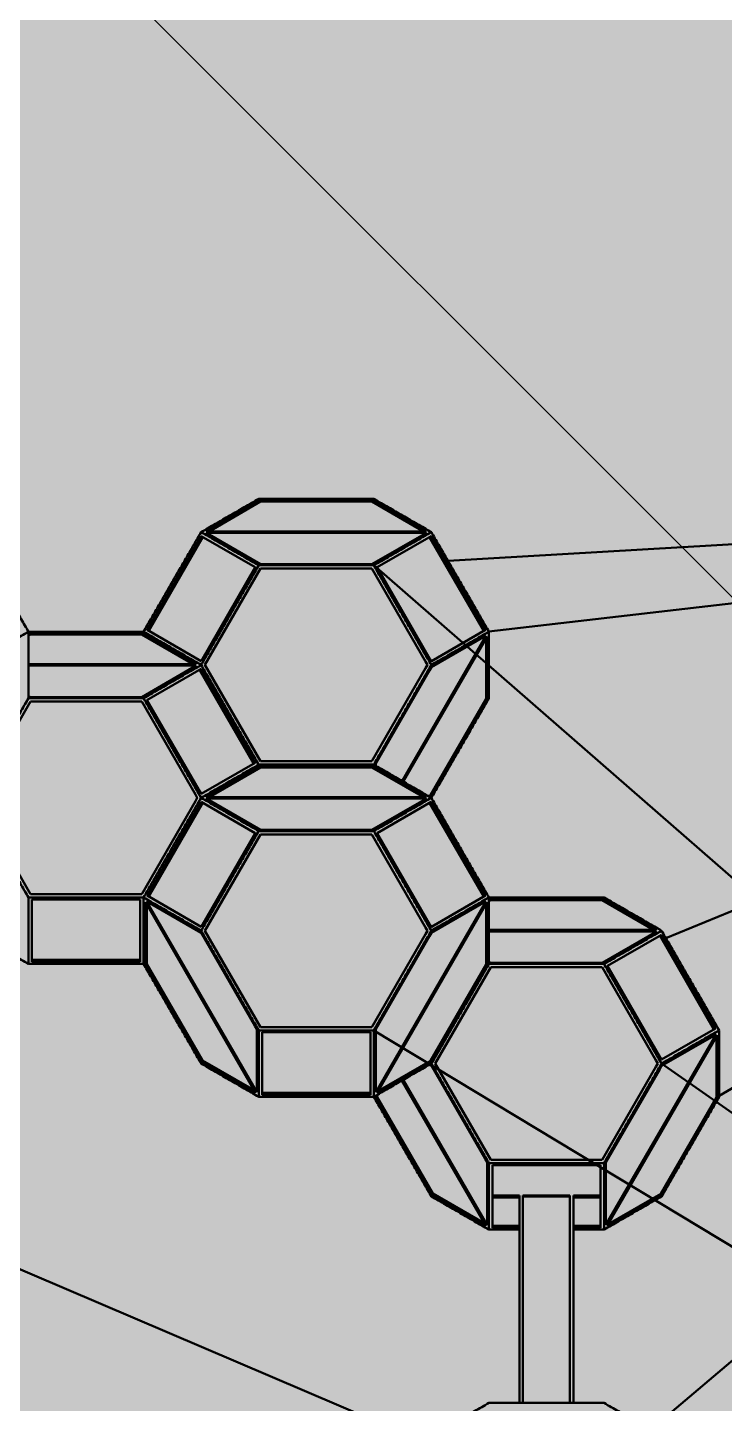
# Model space of a CAD drawing. Header units: millimetres. Extents: x 401 to 30661, y 2016 to 22119.
# Drawn here: x 6691.7 to 6780.7, y 13736.8 to 13912.6 of the extents above; entities that cross this region are included whole.
import ezdxf

# ---------------------------------------------------------------- set-up
doc = ezdxf.new("R2010")
doc.units = ezdxf.units.MM
for name, color, linetype, lineweight, true_color in [('1ST', 51, 'Continuous', 50, 0x7debff), ('3RD', 140, 'Continuous', 25, 0x7debff), ('4TH DETAILS', 125, 'Continuous', 15, 0x39ffb0)]:
    doc.layers.add(name, color=color, linetype=linetype, lineweight=lineweight, true_color=true_color)
doc.layers.add('BACKGROUND', color=7, linetype='Continuous', true_color=0x000000)
for name, color, linetype, lineweight, true_color, transparency in [('GLOW-CYAN', 7, 'Continuous', 100, 0x7debff, 0.8), ('GLOW-CYAN-2', 7, 'Continuous', 50, 0x7debff, 0.8), ('GLOW-EMERALD-2', 7, 'Continuous', 30, 0x39ffb0, 0.8)]:
    doc.layers.add(name, color=color, linetype=linetype, lineweight=lineweight, true_color=true_color, transparency=transparency)

msp = doc.modelspace()

# ---------------------------------------------------------------- hatches: boundary and pattern name
at = {"layer": 'BACKGROUND'}
h = msp.add_hatch(color=256, dxfattribs=at)
h.dxf.hatch_style = 1
h.paths.add_polyline_path([(400.723, 2015.745), (30660.634, 2015.745), (30660.634, 22119.328), (400.723, 22119.328)])

# ---------------------------------------------------------------- linework, layer by layer
at = {"layer": '1ST', "true_color": 0x39ffb0}
msp.add_circle((6531.7, 13769.252), 529.701, dxfattribs=at)
at = {"layer": '3RD'}
for p, q in [((6745.354, 13844.452), (6913.669, 13854.407)), ((6750.56, 13835.435), (6913.669, 13854.407)), ((6771.223, 13733.471), (6913.669, 13854.407)), ((6773.182, 13796.253), (6913.669, 13854.407)), ((6779.97, 13776.129), (6913.669, 13854.407)), ((6714.486, 13848.228), (6721.427, 13852.236)), ((6721.427, 13852.024), (6714.853, 13848.228)), ((6721.427, 13852.024), (6721.427, 13852.236)), ((6721.427, 13852.236), (6721.916, 13852.236)), ((6735.635, 13852.024), (6721.427, 13852.024)), ((6721.916, 13852.236), (6735.635, 13852.236)), ((6735.635, 13852.024), (6735.635, 13852.236)), ((6735.635, 13852.236), (6742.495, 13848.275)), ((6742.209, 13848.228), (6735.635, 13852.024)), ((6706.922, 13835.659), (6713.834, 13847.63)), ((6714.049, 13847.506), (6707.138, 13835.534)), ((6713.834, 13847.63), (6720.746, 13843.64)), ((6714.567, 13847.993), (6714.475, 13848.047)), ((6742.587, 13848.047), (6714.475, 13848.047)), ((6714.486, 13848.228), (6742.577, 13848.228)), ((6721.427, 13844.033), (6714.567, 13847.993)), ((6742.587, 13848.047), (6735.635, 13844.033)), ((6736.31, 13843.636), (6743.221, 13847.626)), ((6742.495, 13848.275), (6742.577, 13848.228)), ((6749.918, 13835.53), (6743.006, 13847.502)), ((6743.221, 13847.626), (6743.228, 13847.615)), ((6743.228, 13847.615), (6750.133, 13835.655)), ((6735.147, 13844.033), (6721.427, 13844.033)), ((6735.635, 13844.033), (6735.147, 13844.033)), ((6957.181, 13650.894), (6735.88, 13843.892)), ((6720.746, 13843.64), (6713.834, 13831.668)), ((6714.323, 13831.164), (6721.427, 13843.468)), ((6721.427, 13843.468), (6721.916, 13843.468)), ((6721.916, 13843.468), (6735.635, 13843.468)), ((6735.635, 13843.468), (6742.495, 13831.587)), ((6743.221, 13831.664), (6736.31, 13843.636)), ((6691.789, 13835.124), (6692.033, 13835.265)), ((6692.033, 13835.053), (6692.033, 13835.265)), ((6692.033, 13835.265), (6692.522, 13835.265)), ((6692.522, 13835.265), (6706.241, 13835.265)), ((6706.241, 13835.053), (6706.241, 13835.265)), ((6706.241, 13835.265), (6713.101, 13831.305)), ((6713.834, 13831.668), (6706.922, 13835.659)), ((6750.133, 13835.655), (6743.228, 13831.668)), ((6692.033, 13835.053), (6691.789, 13834.912)), ((6706.241, 13835.053), (6692.033, 13835.053)), ((6712.815, 13831.258), (6706.241, 13835.053)), ((6739.479, 13816.358), (6750.181, 13834.896)), ((6750.332, 13834.795), (6739.635, 13816.268)), ((6743.228, 13830.882), (6750.181, 13834.896)), ((6750.222, 13826.844), (6750.222, 13834.604)), ((6750.332, 13834.795), (6750.332, 13834.701)), ((6750.332, 13834.701), (6750.332, 13826.78)), ((6742.495, 13831.587), (6742.739, 13831.164)), ((6743.228, 13831.668), (6743.221, 13831.664)), ((6691.789, 13831.258), (6713.183, 13831.258)), ((6713.194, 13831.076), (6691.789, 13831.076)), ((6713.194, 13831.076), (6706.241, 13827.062)), ((6706.916, 13826.665), (6713.828, 13830.656)), ((6713.101, 13831.305), (6713.183, 13831.258)), ((6720.524, 13818.56), (6713.612, 13830.532)), ((6713.828, 13830.656), (6713.834, 13830.644)), ((6713.834, 13830.644), (6720.739, 13818.684)), ((6721.427, 13818.859), (6714.323, 13831.164)), ((6742.495, 13830.74), (6735.635, 13818.859)), ((6736.124, 13818.577), (6742.984, 13830.458)), ((6742.739, 13831.164), (6742.495, 13830.74)), ((6742.984, 13830.458), (6743.228, 13830.882)), ((6684.929, 13814.193), (6692.033, 13826.498)), ((6692.033, 13827.062), (6691.789, 13827.203)), ((6705.753, 13827.062), (6692.033, 13827.062)), ((6692.033, 13826.498), (6692.522, 13826.498)), ((6692.522, 13826.498), (6706.241, 13826.498)), ((6706.241, 13827.062), (6705.753, 13827.062)), ((6706.241, 13826.498), (6713.101, 13814.617)), ((6713.828, 13814.694), (6706.916, 13826.665)), ((6743.118, 13814.539), (6750.222, 13826.844)), ((6750.332, 13826.78), (6743.473, 13814.899)), ((6750.222, 13826.844), (6750.332, 13826.78)), ((6720.739, 13818.684), (6713.834, 13814.697)), ((6714.486, 13814.287), (6721.427, 13818.295)), ((6721.427, 13818.083), (6714.853, 13814.287)), ((6721.916, 13818.859), (6721.427, 13818.859)), ((6721.427, 13818.083), (6721.427, 13818.295)), ((6721.427, 13818.295), (6721.916, 13818.295)), ((6735.635, 13818.083), (6721.427, 13818.083)), ((6735.635, 13818.859), (6721.916, 13818.859)), ((6721.916, 13818.295), (6735.635, 13818.295)), ((6735.635, 13818.083), (6735.635, 13818.295)), ((6735.635, 13818.295), (6742.495, 13814.334)), ((6742.209, 13814.287), (6735.635, 13818.083)), ((6736.124, 13818.295), (6736.124, 13818.577)), ((6692.033, 13801.889), (6684.929, 13814.193)), ((6713.101, 13814.617), (6713.345, 13814.193)), ((6713.345, 13814.193), (6713.101, 13813.77)), ((6713.834, 13814.697), (6713.828, 13814.694)), ((6714.567, 13814.052), (6714.475, 13814.106)), ((6742.587, 13814.106), (6714.475, 13814.106)), ((6714.486, 13814.287), (6742.577, 13814.287)), ((6721.427, 13810.092), (6714.567, 13814.052)), ((6742.587, 13814.106), (6735.635, 13810.092)), ((6742.495, 13814.334), (6742.577, 13814.287)), ((6742.874, 13814.398), (6743.118, 13814.539)), ((6743.228, 13814.475), (6742.984, 13814.334)), ((6743.118, 13814.539), (6743.228, 13814.475)), ((6743.473, 13814.899), (6743.228, 13814.475)), ((6713.101, 13813.77), (6706.241, 13801.889)), ((6706.922, 13801.717), (6713.834, 13813.689)), ((6714.049, 13813.565), (6707.138, 13801.593)), ((6713.834, 13813.689), (6720.746, 13809.698)), ((6736.31, 13809.695), (6743.221, 13813.685)), ((6749.918, 13801.589), (6743.006, 13813.561)), ((6743.221, 13813.685), (6743.228, 13813.674)), ((6743.228, 13813.674), (6750.133, 13801.714)), ((6720.746, 13809.698), (6713.834, 13797.727)), ((6714.323, 13797.223), (6721.427, 13809.527)), ((6735.147, 13810.092), (6721.427, 13810.092)), ((6721.427, 13809.527), (6721.916, 13809.527)), ((6721.916, 13809.527), (6735.635, 13809.527)), ((6735.635, 13810.092), (6735.147, 13810.092)), ((6735.635, 13809.527), (6742.495, 13797.646)), ((6743.221, 13797.723), (6736.31, 13809.695)), ((6692.522, 13801.889), (6692.033, 13801.889)), ((6706.241, 13801.889), (6692.522, 13801.889)), ((6713.834, 13797.727), (6706.922, 13801.717)), ((6750.133, 13801.714), (6743.228, 13797.727)), ((6692.225, 13801.213), (6706.049, 13801.213)), ((6692.225, 13793.232), (6692.225, 13801.213)), ((6706.049, 13801.213), (6706.049, 13793.232)), ((6706.73, 13792.839), (6706.73, 13800.854)), ((6720.775, 13776.527), (6706.73, 13800.854)), ((6706.874, 13800.959), (6706.975, 13800.901)), ((6706.874, 13800.959), (6720.938, 13776.599)), ((6706.914, 13792.945), (6706.914, 13800.536)), ((6706.975, 13800.901), (6713.834, 13796.94)), ((6736.124, 13776.607), (6750.181, 13800.955)), ((6750.332, 13800.854), (6736.287, 13776.527)), ((6743.228, 13796.94), (6750.181, 13800.955)), ((6750.222, 13792.903), (6750.222, 13800.663)), ((6750.332, 13800.854), (6750.332, 13800.76)), ((6750.332, 13800.76), (6750.332, 13792.839)), ((6750.577, 13801.183), (6750.821, 13801.324)), ((6750.821, 13801.112), (6750.577, 13800.971)), ((6750.821, 13801.112), (6750.821, 13801.324)), ((6750.821, 13801.324), (6751.31, 13801.324)), ((6765.029, 13801.112), (6750.821, 13801.112)), ((6751.31, 13801.324), (6765.029, 13801.324)), ((6765.029, 13801.112), (6765.029, 13801.324)), ((6765.029, 13801.324), (6771.889, 13797.364)), ((6771.603, 13797.317), (6765.029, 13801.112)), ((6713.834, 13796.94), (6720.694, 13785.059)), ((6721.427, 13784.918), (6714.323, 13797.223)), ((6742.495, 13796.799), (6735.635, 13784.918)), ((6736.124, 13784.636), (6742.984, 13796.517)), ((6742.495, 13797.646), (6742.739, 13797.223)), ((6742.739, 13797.223), (6742.495, 13796.799)), ((6742.984, 13796.517), (6743.228, 13796.94)), ((6743.228, 13797.727), (6743.221, 13797.723)), ((6750.577, 13797.317), (6771.97, 13797.317)), ((6771.981, 13797.135), (6750.577, 13797.135)), ((6771.981, 13797.135), (6765.029, 13793.121)), ((6765.704, 13792.724), (6772.615, 13796.715)), ((6771.889, 13797.364), (6771.97, 13797.317)), ((6779.312, 13784.619), (6772.4, 13796.59)), ((6772.615, 13796.715), (6772.622, 13796.703)), ((6772.622, 13796.703), (6779.527, 13784.743)), ((6692.225, 13793.481), (6706.049, 13793.481)), ((6706.049, 13793.232), (6692.225, 13793.232)), ((6706.914, 13792.945), (6706.73, 13792.839)), ((6714.018, 13780.64), (6706.914, 13792.945)), ((6743.118, 13780.598), (6750.222, 13792.903)), ((6750.222, 13792.903), (6750.332, 13792.839)), ((6750.821, 13793.121), (6750.577, 13793.262)), ((6764.54, 13793.121), (6750.821, 13793.121)), ((6765.029, 13793.121), (6764.54, 13793.121)), ((6713.834, 13780.534), (6706.73, 13792.839)), ((6750.332, 13792.839), (6743.473, 13780.958)), ((6743.717, 13780.252), (6750.821, 13792.557)), ((6750.821, 13792.557), (6751.31, 13792.557)), ((6751.31, 13792.557), (6765.029, 13792.557)), ((6765.029, 13792.557), (6771.889, 13780.675)), ((6772.615, 13780.752), (6765.704, 13792.724)), ((6720.694, 13785.059), (6720.938, 13784.636)), ((6720.938, 13784.636), (6720.938, 13784.354)), ((6720.938, 13784.354), (6720.938, 13776.599)), ((6721.916, 13784.918), (6721.427, 13784.918)), ((6721.619, 13784.243), (6735.443, 13784.243)), ((6721.619, 13776.262), (6721.619, 13784.243)), ((6735.635, 13784.918), (6721.916, 13784.918)), ((6735.443, 13784.243), (6735.443, 13776.262)), ((6736.124, 13776.715), (6736.124, 13784.636)), ((6779.527, 13784.743), (6772.622, 13780.756)), ((6765.518, 13759.636), (6779.575, 13783.984)), ((6779.726, 13783.883), (6765.681, 13759.556)), ((6772.622, 13779.97), (6779.575, 13783.984)), ((6779.616, 13775.932), (6779.616, 13783.692)), ((6779.726, 13783.883), (6779.726, 13783.789)), ((6779.726, 13783.789), (6779.726, 13775.868)), ((6714.018, 13780.64), (6713.834, 13780.534)), ((6720.592, 13776.845), (6714.018, 13780.64)), ((6736.397, 13776.718), (6743.118, 13780.598)), ((6743.118, 13780.598), (6743.228, 13780.534)), ((6743.473, 13780.958), (6743.228, 13780.534)), ((6771.889, 13780.675), (6772.133, 13780.252)), ((6772.622, 13780.756), (6772.615, 13780.752)), ((6714.079, 13780.393), (6713.834, 13780.534)), ((6720.775, 13776.527), (6714.079, 13780.393)), ((6743.228, 13780.534), (6736.287, 13776.527)), ((6742.984, 13780.111), (6743.228, 13779.97)), ((6743.228, 13779.97), (6750.088, 13768.089)), ((6750.821, 13767.947), (6743.717, 13780.252)), ((6771.889, 13779.829), (6765.029, 13767.947)), ((6765.518, 13767.665), (6772.378, 13779.547)), ((6772.133, 13780.252), (6771.889, 13779.829)), ((6772.378, 13779.547), (6772.622, 13779.97)), ((6772.622, 13780.252), (6957.181, 13650.894)), ((6750.169, 13759.556), (6739.472, 13778.084)), ((6739.626, 13778.172), (6750.332, 13759.629)), ((6721.619, 13776.51), (6735.443, 13776.51)), ((6735.443, 13776.262), (6721.619, 13776.262)), ((6736.124, 13776.607), (6736.124, 13776.715)), ((6736.124, 13775.868), (6736.124, 13776.151)), ((6736.308, 13775.974), (6736.124, 13775.868)), ((6743.228, 13763.564), (6736.124, 13775.868)), ((6736.308, 13775.974), (6736.308, 13776.257)), ((6743.412, 13763.67), (6736.308, 13775.974)), ((6772.512, 13763.627), (6779.616, 13775.932)), ((6779.726, 13775.868), (6772.866, 13763.987)), ((6779.616, 13775.932), (6779.726, 13775.868)), ((6657.781, 13768.018), (6742.715, 13731.775)), ((6750.088, 13768.089), (6750.332, 13767.665)), ((6750.332, 13767.665), (6750.332, 13767.383)), ((6750.332, 13767.383), (6750.332, 13759.629)), ((6751.31, 13767.947), (6750.821, 13767.947)), ((6751.013, 13767.272), (6764.837, 13767.272)), ((6751.013, 13759.291), (6751.013, 13767.272)), ((6765.029, 13767.947), (6751.31, 13767.947)), ((6764.837, 13767.272), (6764.837, 13759.291)), ((6765.518, 13759.744), (6765.518, 13767.665)), ((6743.412, 13763.67), (6743.228, 13763.564)), ((6743.473, 13763.423), (6743.228, 13763.564)), ((6749.986, 13759.874), (6743.412, 13763.67)), ((6750.169, 13759.556), (6743.473, 13763.423)), ((6754.488, 13763.408), (6751.013, 13763.408)), ((6751.013, 13763.155), (6751.013, 13763.408)), ((6754.488, 13763.155), (6751.013, 13763.155)), ((6754.488, 13763.408), (6754.488, 13736.906)), ((6760.925, 13763.408), (6754.925, 13763.408)), ((6754.925, 13763.408), (6754.925, 13736.906)), ((6760.925, 13763.286), (6754.925, 13763.286)), ((6760.925, 13763.408), (6760.925, 13736.906)), ((6764.837, 13763.408), (6761.362, 13763.408)), ((6761.362, 13763.408), (6761.362, 13736.906)), ((6764.837, 13763.155), (6761.362, 13763.155)), ((6764.837, 13763.155), (6764.837, 13763.408)), ((6772.622, 13763.564), (6765.681, 13759.556)), ((6765.791, 13759.747), (6772.512, 13763.627)), ((6772.512, 13763.627), (6772.622, 13763.564)), ((6772.866, 13763.987), (6772.622, 13763.564)), ((6751.013, 13759.539), (6754.488, 13759.539)), ((6761.362, 13759.539), (6764.837, 13759.539)), ((6765.518, 13759.636), (6765.518, 13759.744)), ((6754.488, 13759.291), (6751.013, 13759.291)), ((6764.837, 13759.291), (6761.362, 13759.291))]:
    msp.add_line(p, q, dxfattribs=at)
msp.add_lwpolyline([(6735.88, 13784.495), (6957.181, 13650.894)], dxfattribs=at)
for points in [[(6713.834, 13848.134), (6721.183, 13852.377)], [(6735.88, 13852.377), (6721.183, 13852.377)], [(6735.88, 13852.377), (6743.228, 13848.134)], [(6691.789, 13835.406), (6684.44, 13848.134)], [(6706.486, 13835.406), (6713.834, 13848.134)], [(6721.183, 13843.892), (6713.834, 13848.134)], [(6735.88, 13843.892), (6743.228, 13848.134)], [(6750.577, 13835.406), (6743.228, 13848.134)], [(6713.834, 13831.164), (6721.183, 13843.892)], [(6721.183, 13843.892), (6735.88, 13843.892)], [(6743.228, 13831.164), (6735.88, 13843.892)], [(6684.44, 13831.164), (6691.789, 13835.406)], [(6691.789, 13826.921), (6691.789, 13835.406)], [(6706.486, 13835.406), (6691.789, 13835.406)], [(6706.486, 13835.406), (6713.834, 13831.164)], [(6713.834, 13831.164), (6706.486, 13835.406)], [(6743.228, 13831.164), (6750.577, 13835.406)], [(6750.577, 13826.921), (6750.577, 13835.406)], [(6706.486, 13826.921), (6713.834, 13831.164)], [(6721.183, 13818.436), (6713.834, 13831.164)], [(6721.183, 13818.436), (6713.834, 13831.164)], [(6735.88, 13818.436), (6743.228, 13831.164)], [(6691.789, 13826.921), (6684.44, 13814.193)], [(6684.44, 13814.193), (6691.789, 13826.921)], [(6691.789, 13826.921), (6706.486, 13826.921)], [(6713.834, 13814.193), (6706.486, 13826.921)], [(6750.577, 13826.921), (6743.228, 13814.193)], [(6713.834, 13814.193), (6721.183, 13818.436)], [(6713.834, 13814.193), (6721.183, 13818.436)], [(6735.88, 13818.436), (6721.183, 13818.436)], [(6721.183, 13818.436), (6735.88, 13818.436)], [(6735.88, 13818.436), (6743.228, 13814.193)], [(6691.789, 13801.465), (6684.44, 13814.193)], [(6706.486, 13801.465), (6713.834, 13814.193)], [(6706.486, 13801.465), (6713.834, 13814.193)], [(6721.183, 13809.951), (6713.834, 13814.193)], [(6735.88, 13809.951), (6743.228, 13814.193)], [(6750.577, 13801.465), (6743.228, 13814.193)], [(6713.834, 13797.223), (6721.183, 13809.951)], [(6721.183, 13809.951), (6735.88, 13809.951)], [(6743.228, 13797.223), (6735.88, 13809.951)], [(6691.789, 13801.465), (6706.486, 13801.465)], [(6691.789, 13801.465), (6691.789, 13792.98)], [(6706.486, 13801.465), (6706.486, 13792.98)], [(6706.486, 13792.98), (6706.486, 13801.465)], [(6713.834, 13797.223), (6706.486, 13801.465)], [(6743.228, 13797.223), (6750.577, 13801.465)], [(6750.577, 13792.98), (6750.577, 13801.465)], [(6765.274, 13801.465), (6750.577, 13801.465)], [(6765.274, 13801.465), (6772.622, 13797.223)], [(6684.44, 13797.223), (6691.789, 13792.98)], [(6721.183, 13784.495), (6713.834, 13797.223)], [(6735.88, 13784.495), (6743.228, 13797.223)], [(6765.274, 13792.98), (6772.622, 13797.223)], [(6779.97, 13784.495), (6772.622, 13797.223)], [(6691.789, 13792.98), (6706.486, 13792.98)], [(6706.486, 13792.98), (6713.834, 13780.252)], [(6750.577, 13792.98), (6743.228, 13780.252)], [(6743.228, 13780.252), (6750.577, 13792.98)], [(6750.577, 13792.98), (6765.274, 13792.98)], [(6772.622, 13780.252), (6765.274, 13792.98)], [(6721.183, 13784.495), (6735.88, 13784.495)], [(6721.183, 13784.495), (6721.183, 13776.009)], [(6735.88, 13784.495), (6735.88, 13776.009)], [(6772.622, 13780.252), (6779.97, 13784.495)], [(6779.97, 13776.009), (6779.97, 13784.495)], [(6713.834, 13780.252), (6721.183, 13776.009)], [(6735.88, 13776.009), (6743.228, 13780.252)], [(6750.577, 13767.524), (6743.228, 13780.252)], [(6765.274, 13767.524), (6772.622, 13780.252)], [(6721.183, 13776.009), (6735.88, 13776.009)], [(6735.88, 13776.009), (6743.228, 13763.282)], [(6779.97, 13776.009), (6772.622, 13763.282)], [(6750.577, 13767.524), (6765.274, 13767.524)], [(6750.577, 13767.524), (6750.577, 13759.039)], [(6765.274, 13767.524), (6765.274, 13759.039)], [(6743.228, 13763.282), (6750.577, 13759.039)], [(6765.274, 13759.039), (6772.622, 13763.282)], [(6750.577, 13759.039), (6754.488, 13759.039)], [(6761.362, 13759.039), (6765.274, 13759.039)], [(6743.228, 13732.663), (6750.577, 13736.906)], [(6765.274, 13736.906), (6750.577, 13736.906)], [(6765.274, 13736.906), (6772.622, 13732.663)]]:
    msp.add_open_spline(points, degree=1, dxfattribs=at)
at = {"layer": '4TH DETAILS'}
msp.add_lwpolyline([(6789.358, 13720.696), (6789.358, 13832.136), (6693.977, 13927.518), (6550.904, 14022.899), (6407.832, 13975.209), (6377.648, 13884.657)], dxfattribs=at)
at = {"layer": 'GLOW-CYAN'}
msp.add_circle((6531.7, 13769.252), 529.701, dxfattribs=at)
at = {"layer": 'GLOW-CYAN-2'}
for p, q in [((6745.354, 13844.452), (6913.669, 13854.407)), ((6750.56, 13835.435), (6913.669, 13854.407)), ((6771.223, 13733.471), (6913.669, 13854.407)), ((6773.182, 13796.253), (6913.669, 13854.407)), ((6779.97, 13776.129), (6913.669, 13854.407)), ((6714.486, 13848.228), (6721.427, 13852.236)), ((6721.427, 13852.024), (6714.853, 13848.228)), ((6721.427, 13852.024), (6721.427, 13852.236)), ((6721.427, 13852.236), (6721.916, 13852.236)), ((6735.635, 13852.024), (6721.427, 13852.024)), ((6721.916, 13852.236), (6735.635, 13852.236)), ((6735.635, 13852.024), (6735.635, 13852.236)), ((6735.635, 13852.236), (6742.495, 13848.275)), ((6742.209, 13848.228), (6735.635, 13852.024)), ((6706.922, 13835.659), (6713.834, 13847.63)), ((6714.049, 13847.506), (6707.138, 13835.534)), ((6713.834, 13847.63), (6720.746, 13843.64)), ((6714.567, 13847.993), (6714.475, 13848.047)), ((6742.587, 13848.047), (6714.475, 13848.047)), ((6714.486, 13848.228), (6742.577, 13848.228)), ((6721.427, 13844.033), (6714.567, 13847.993)), ((6742.587, 13848.047), (6735.635, 13844.033)), ((6736.31, 13843.636), (6743.221, 13847.626)), ((6742.495, 13848.275), (6742.577, 13848.228)), ((6749.918, 13835.53), (6743.006, 13847.502)), ((6743.221, 13847.626), (6743.228, 13847.615)), ((6743.228, 13847.615), (6750.133, 13835.655)), ((6735.147, 13844.033), (6721.427, 13844.033)), ((6735.635, 13844.033), (6735.147, 13844.033)), ((6957.181, 13650.894), (6735.88, 13843.892)), ((6720.746, 13843.64), (6713.834, 13831.668)), ((6714.323, 13831.164), (6721.427, 13843.468)), ((6721.427, 13843.468), (6721.916, 13843.468)), ((6721.916, 13843.468), (6735.635, 13843.468)), ((6735.635, 13843.468), (6742.495, 13831.587)), ((6743.221, 13831.664), (6736.31, 13843.636)), ((6691.789, 13835.124), (6692.033, 13835.265)), ((6692.033, 13835.053), (6692.033, 13835.265)), ((6692.033, 13835.265), (6692.522, 13835.265)), ((6692.522, 13835.265), (6706.241, 13835.265)), ((6706.241, 13835.053), (6706.241, 13835.265)), ((6706.241, 13835.265), (6713.101, 13831.305)), ((6713.834, 13831.668), (6706.922, 13835.659)), ((6750.133, 13835.655), (6743.228, 13831.668)), ((6692.033, 13835.053), (6691.789, 13834.912)), ((6706.241, 13835.053), (6692.033, 13835.053)), ((6712.815, 13831.258), (6706.241, 13835.053)), ((6739.479, 13816.358), (6750.181, 13834.896)), ((6750.332, 13834.795), (6739.635, 13816.268)), ((6743.228, 13830.882), (6750.181, 13834.896)), ((6750.222, 13826.844), (6750.222, 13834.604)), ((6750.332, 13834.795), (6750.332, 13834.701)), ((6750.332, 13834.701), (6750.332, 13826.78)), ((6742.495, 13831.587), (6742.739, 13831.164)), ((6743.228, 13831.668), (6743.221, 13831.664)), ((6691.789, 13831.258), (6713.183, 13831.258)), ((6713.194, 13831.076), (6691.789, 13831.076)), ((6713.194, 13831.076), (6706.241, 13827.062)), ((6706.916, 13826.665), (6713.828, 13830.656)), ((6713.101, 13831.305), (6713.183, 13831.258)), ((6720.524, 13818.56), (6713.612, 13830.532)), ((6713.828, 13830.656), (6713.834, 13830.644)), ((6713.834, 13830.644), (6720.739, 13818.684)), ((6721.427, 13818.859), (6714.323, 13831.164)), ((6742.495, 13830.74), (6735.635, 13818.859)), ((6736.124, 13818.577), (6742.984, 13830.458)), ((6742.739, 13831.164), (6742.495, 13830.74)), ((6742.984, 13830.458), (6743.228, 13830.882)), ((6684.929, 13814.193), (6692.033, 13826.498)), ((6692.033, 13827.062), (6691.789, 13827.203)), ((6705.753, 13827.062), (6692.033, 13827.062)), ((6692.033, 13826.498), (6692.522, 13826.498)), ((6692.522, 13826.498), (6706.241, 13826.498)), ((6706.241, 13827.062), (6705.753, 13827.062)), ((6706.241, 13826.498), (6713.101, 13814.617)), ((6713.828, 13814.694), (6706.916, 13826.665)), ((6743.118, 13814.539), (6750.222, 13826.844)), ((6750.332, 13826.78), (6743.473, 13814.899)), ((6750.222, 13826.844), (6750.332, 13826.78)), ((6720.739, 13818.684), (6713.834, 13814.697)), ((6714.486, 13814.287), (6721.427, 13818.295)), ((6721.427, 13818.083), (6714.853, 13814.287)), ((6721.916, 13818.859), (6721.427, 13818.859)), ((6721.427, 13818.083), (6721.427, 13818.295)), ((6721.427, 13818.295), (6721.916, 13818.295)), ((6735.635, 13818.083), (6721.427, 13818.083)), ((6735.635, 13818.859), (6721.916, 13818.859)), ((6721.916, 13818.295), (6735.635, 13818.295)), ((6735.635, 13818.083), (6735.635, 13818.295)), ((6735.635, 13818.295), (6742.495, 13814.334)), ((6742.209, 13814.287), (6735.635, 13818.083)), ((6736.124, 13818.295), (6736.124, 13818.577)), ((6692.033, 13801.889), (6684.929, 13814.193)), ((6713.101, 13814.617), (6713.345, 13814.193)), ((6713.345, 13814.193), (6713.101, 13813.77)), ((6713.834, 13814.697), (6713.828, 13814.694)), ((6714.567, 13814.052), (6714.475, 13814.106)), ((6742.587, 13814.106), (6714.475, 13814.106)), ((6714.486, 13814.287), (6742.577, 13814.287)), ((6721.427, 13810.092), (6714.567, 13814.052)), ((6742.587, 13814.106), (6735.635, 13810.092)), ((6742.495, 13814.334), (6742.577, 13814.287)), ((6742.874, 13814.398), (6743.118, 13814.539)), ((6743.228, 13814.475), (6742.984, 13814.334)), ((6743.118, 13814.539), (6743.228, 13814.475)), ((6743.473, 13814.899), (6743.228, 13814.475)), ((6713.101, 13813.77), (6706.241, 13801.889)), ((6706.922, 13801.717), (6713.834, 13813.689)), ((6714.049, 13813.565), (6707.138, 13801.593)), ((6713.834, 13813.689), (6720.746, 13809.698)), ((6736.31, 13809.695), (6743.221, 13813.685)), ((6749.918, 13801.589), (6743.006, 13813.561)), ((6743.221, 13813.685), (6743.228, 13813.674)), ((6743.228, 13813.674), (6750.133, 13801.714)), ((6720.746, 13809.698), (6713.834, 13797.727)), ((6714.323, 13797.223), (6721.427, 13809.527)), ((6735.147, 13810.092), (6721.427, 13810.092)), ((6721.427, 13809.527), (6721.916, 13809.527)), ((6721.916, 13809.527), (6735.635, 13809.527)), ((6735.635, 13810.092), (6735.147, 13810.092)), ((6735.635, 13809.527), (6742.495, 13797.646)), ((6743.221, 13797.723), (6736.31, 13809.695)), ((6692.522, 13801.889), (6692.033, 13801.889)), ((6706.241, 13801.889), (6692.522, 13801.889)), ((6713.834, 13797.727), (6706.922, 13801.717)), ((6750.133, 13801.714), (6743.228, 13797.727)), ((6692.225, 13801.213), (6706.049, 13801.213)), ((6692.225, 13793.232), (6692.225, 13801.213)), ((6706.049, 13801.213), (6706.049, 13793.232)), ((6706.73, 13792.839), (6706.73, 13800.854)), ((6720.775, 13776.527), (6706.73, 13800.854)), ((6706.874, 13800.959), (6706.975, 13800.901)), ((6706.874, 13800.959), (6720.938, 13776.599)), ((6706.914, 13792.945), (6706.914, 13800.536)), ((6706.975, 13800.901), (6713.834, 13796.94)), ((6736.124, 13776.607), (6750.181, 13800.955)), ((6750.332, 13800.854), (6736.287, 13776.527)), ((6743.228, 13796.94), (6750.181, 13800.955)), ((6750.222, 13792.903), (6750.222, 13800.663)), ((6750.332, 13800.854), (6750.332, 13800.76)), ((6750.332, 13800.76), (6750.332, 13792.839)), ((6750.577, 13801.183), (6750.821, 13801.324)), ((6750.821, 13801.112), (6750.577, 13800.971)), ((6750.821, 13801.112), (6750.821, 13801.324)), ((6750.821, 13801.324), (6751.31, 13801.324)), ((6765.029, 13801.112), (6750.821, 13801.112)), ((6751.31, 13801.324), (6765.029, 13801.324)), ((6765.029, 13801.112), (6765.029, 13801.324)), ((6765.029, 13801.324), (6771.889, 13797.364)), ((6771.603, 13797.317), (6765.029, 13801.112)), ((6713.834, 13796.94), (6720.694, 13785.059)), ((6721.427, 13784.918), (6714.323, 13797.223)), ((6742.495, 13796.799), (6735.635, 13784.918)), ((6736.124, 13784.636), (6742.984, 13796.517)), ((6742.495, 13797.646), (6742.739, 13797.223)), ((6742.739, 13797.223), (6742.495, 13796.799)), ((6742.984, 13796.517), (6743.228, 13796.94)), ((6743.228, 13797.727), (6743.221, 13797.723)), ((6750.577, 13797.317), (6771.97, 13797.317)), ((6771.981, 13797.135), (6750.577, 13797.135)), ((6771.981, 13797.135), (6765.029, 13793.121)), ((6765.704, 13792.724), (6772.615, 13796.715)), ((6771.889, 13797.364), (6771.97, 13797.317)), ((6779.312, 13784.619), (6772.4, 13796.59)), ((6772.615, 13796.715), (6772.622, 13796.703)), ((6772.622, 13796.703), (6779.527, 13784.743)), ((6692.225, 13793.481), (6706.049, 13793.481)), ((6706.049, 13793.232), (6692.225, 13793.232)), ((6706.914, 13792.945), (6706.73, 13792.839)), ((6714.018, 13780.64), (6706.914, 13792.945)), ((6743.118, 13780.598), (6750.222, 13792.903)), ((6750.222, 13792.903), (6750.332, 13792.839)), ((6750.821, 13793.121), (6750.577, 13793.262)), ((6764.54, 13793.121), (6750.821, 13793.121)), ((6765.029, 13793.121), (6764.54, 13793.121)), ((6713.834, 13780.534), (6706.73, 13792.839)), ((6750.332, 13792.839), (6743.473, 13780.958)), ((6743.717, 13780.252), (6750.821, 13792.557)), ((6750.821, 13792.557), (6751.31, 13792.557)), ((6751.31, 13792.557), (6765.029, 13792.557)), ((6765.029, 13792.557), (6771.889, 13780.675)), ((6772.615, 13780.752), (6765.704, 13792.724)), ((6720.694, 13785.059), (6720.938, 13784.636)), ((6720.938, 13784.636), (6720.938, 13784.354)), ((6720.938, 13784.354), (6720.938, 13776.599)), ((6721.916, 13784.918), (6721.427, 13784.918)), ((6721.619, 13784.243), (6735.443, 13784.243)), ((6721.619, 13776.262), (6721.619, 13784.243)), ((6735.635, 13784.918), (6721.916, 13784.918)), ((6735.443, 13784.243), (6735.443, 13776.262)), ((6736.124, 13776.715), (6736.124, 13784.636)), ((6779.527, 13784.743), (6772.622, 13780.756)), ((6765.518, 13759.636), (6779.575, 13783.984)), ((6779.726, 13783.883), (6765.681, 13759.556)), ((6772.622, 13779.97), (6779.575, 13783.984)), ((6779.616, 13775.932), (6779.616, 13783.692)), ((6779.726, 13783.883), (6779.726, 13783.789)), ((6779.726, 13783.789), (6779.726, 13775.868)), ((6714.018, 13780.64), (6713.834, 13780.534)), ((6720.592, 13776.845), (6714.018, 13780.64)), ((6736.397, 13776.718), (6743.118, 13780.598)), ((6743.118, 13780.598), (6743.228, 13780.534)), ((6743.473, 13780.958), (6743.228, 13780.534)), ((6771.889, 13780.675), (6772.133, 13780.252)), ((6772.622, 13780.756), (6772.615, 13780.752)), ((6714.079, 13780.393), (6713.834, 13780.534)), ((6720.775, 13776.527), (6714.079, 13780.393)), ((6743.228, 13780.534), (6736.287, 13776.527)), ((6742.984, 13780.111), (6743.228, 13779.97)), ((6743.228, 13779.97), (6750.088, 13768.089)), ((6750.821, 13767.947), (6743.717, 13780.252)), ((6771.889, 13779.829), (6765.029, 13767.947)), ((6765.518, 13767.665), (6772.378, 13779.547)), ((6772.133, 13780.252), (6771.889, 13779.829)), ((6772.378, 13779.547), (6772.622, 13779.97)), ((6772.622, 13780.252), (6957.181, 13650.894)), ((6750.169, 13759.556), (6739.472, 13778.084)), ((6739.626, 13778.172), (6750.332, 13759.629)), ((6721.619, 13776.51), (6735.443, 13776.51)), ((6735.443, 13776.262), (6721.619, 13776.262)), ((6736.124, 13776.607), (6736.124, 13776.715)), ((6736.124, 13775.868), (6736.124, 13776.151)), ((6736.308, 13775.974), (6736.124, 13775.868)), ((6743.228, 13763.564), (6736.124, 13775.868)), ((6736.308, 13775.974), (6736.308, 13776.257)), ((6743.412, 13763.67), (6736.308, 13775.974)), ((6772.512, 13763.627), (6779.616, 13775.932)), ((6779.726, 13775.868), (6772.866, 13763.987)), ((6779.616, 13775.932), (6779.726, 13775.868)), ((6657.781, 13768.018), (6742.715, 13731.775)), ((6750.088, 13768.089), (6750.332, 13767.665)), ((6750.332, 13767.665), (6750.332, 13767.383)), ((6750.332, 13767.383), (6750.332, 13759.629)), ((6751.31, 13767.947), (6750.821, 13767.947)), ((6751.013, 13767.272), (6764.837, 13767.272)), ((6751.013, 13759.291), (6751.013, 13767.272)), ((6765.029, 13767.947), (6751.31, 13767.947)), ((6764.837, 13767.272), (6764.837, 13759.291)), ((6765.518, 13759.744), (6765.518, 13767.665)), ((6743.412, 13763.67), (6743.228, 13763.564)), ((6743.473, 13763.423), (6743.228, 13763.564)), ((6749.986, 13759.874), (6743.412, 13763.67)), ((6750.169, 13759.556), (6743.473, 13763.423)), ((6754.488, 13763.408), (6751.013, 13763.408)), ((6751.013, 13763.155), (6751.013, 13763.408)), ((6754.488, 13763.155), (6751.013, 13763.155)), ((6754.488, 13763.408), (6754.488, 13736.906)), ((6760.925, 13763.408), (6754.925, 13763.408)), ((6754.925, 13763.408), (6754.925, 13736.906)), ((6760.925, 13763.286), (6754.925, 13763.286)), ((6760.925, 13763.408), (6760.925, 13736.906)), ((6764.837, 13763.408), (6761.362, 13763.408)), ((6761.362, 13763.408), (6761.362, 13736.906)), ((6764.837, 13763.155), (6761.362, 13763.155)), ((6764.837, 13763.155), (6764.837, 13763.408)), ((6772.622, 13763.564), (6765.681, 13759.556)), ((6765.791, 13759.747), (6772.512, 13763.627)), ((6772.512, 13763.627), (6772.622, 13763.564)), ((6772.866, 13763.987), (6772.622, 13763.564)), ((6751.013, 13759.539), (6754.488, 13759.539)), ((6761.362, 13759.539), (6764.837, 13759.539)), ((6765.518, 13759.636), (6765.518, 13759.744)), ((6754.488, 13759.291), (6751.013, 13759.291)), ((6764.837, 13759.291), (6761.362, 13759.291))]:
    msp.add_line(p, q, dxfattribs=at)
msp.add_lwpolyline([(6735.88, 13784.495), (6957.181, 13650.894)], dxfattribs=at)
for points in [[(6713.834, 13848.134), (6721.183, 13852.377)], [(6735.88, 13852.377), (6721.183, 13852.377)], [(6735.88, 13852.377), (6743.228, 13848.134)], [(6691.789, 13835.406), (6684.44, 13848.134)], [(6706.486, 13835.406), (6713.834, 13848.134)], [(6721.183, 13843.892), (6713.834, 13848.134)], [(6735.88, 13843.892), (6743.228, 13848.134)], [(6750.577, 13835.406), (6743.228, 13848.134)], [(6713.834, 13831.164), (6721.183, 13843.892)], [(6721.183, 13843.892), (6735.88, 13843.892)], [(6743.228, 13831.164), (6735.88, 13843.892)], [(6684.44, 13831.164), (6691.789, 13835.406)], [(6691.789, 13826.921), (6691.789, 13835.406)], [(6706.486, 13835.406), (6691.789, 13835.406)], [(6706.486, 13835.406), (6713.834, 13831.164)], [(6713.834, 13831.164), (6706.486, 13835.406)], [(6743.228, 13831.164), (6750.577, 13835.406)], [(6750.577, 13826.921), (6750.577, 13835.406)], [(6706.486, 13826.921), (6713.834, 13831.164)], [(6721.183, 13818.436), (6713.834, 13831.164)], [(6721.183, 13818.436), (6713.834, 13831.164)], [(6735.88, 13818.436), (6743.228, 13831.164)], [(6691.789, 13826.921), (6684.44, 13814.193)], [(6684.44, 13814.193), (6691.789, 13826.921)], [(6691.789, 13826.921), (6706.486, 13826.921)], [(6713.834, 13814.193), (6706.486, 13826.921)], [(6750.577, 13826.921), (6743.228, 13814.193)], [(6713.834, 13814.193), (6721.183, 13818.436)], [(6713.834, 13814.193), (6721.183, 13818.436)], [(6735.88, 13818.436), (6721.183, 13818.436)], [(6721.183, 13818.436), (6735.88, 13818.436)], [(6735.88, 13818.436), (6743.228, 13814.193)], [(6691.789, 13801.465), (6684.44, 13814.193)], [(6706.486, 13801.465), (6713.834, 13814.193)], [(6706.486, 13801.465), (6713.834, 13814.193)], [(6721.183, 13809.951), (6713.834, 13814.193)], [(6735.88, 13809.951), (6743.228, 13814.193)], [(6750.577, 13801.465), (6743.228, 13814.193)], [(6713.834, 13797.223), (6721.183, 13809.951)], [(6721.183, 13809.951), (6735.88, 13809.951)], [(6743.228, 13797.223), (6735.88, 13809.951)], [(6691.789, 13801.465), (6706.486, 13801.465)], [(6691.789, 13801.465), (6691.789, 13792.98)], [(6706.486, 13801.465), (6706.486, 13792.98)], [(6706.486, 13792.98), (6706.486, 13801.465)], [(6713.834, 13797.223), (6706.486, 13801.465)], [(6743.228, 13797.223), (6750.577, 13801.465)], [(6750.577, 13792.98), (6750.577, 13801.465)], [(6765.274, 13801.465), (6750.577, 13801.465)], [(6765.274, 13801.465), (6772.622, 13797.223)], [(6684.44, 13797.223), (6691.789, 13792.98)], [(6721.183, 13784.495), (6713.834, 13797.223)], [(6735.88, 13784.495), (6743.228, 13797.223)], [(6765.274, 13792.98), (6772.622, 13797.223)], [(6779.97, 13784.495), (6772.622, 13797.223)], [(6691.789, 13792.98), (6706.486, 13792.98)], [(6706.486, 13792.98), (6713.834, 13780.252)], [(6750.577, 13792.98), (6743.228, 13780.252)], [(6743.228, 13780.252), (6750.577, 13792.98)], [(6750.577, 13792.98), (6765.274, 13792.98)], [(6772.622, 13780.252), (6765.274, 13792.98)], [(6721.183, 13784.495), (6735.88, 13784.495)], [(6721.183, 13784.495), (6721.183, 13776.009)], [(6735.88, 13784.495), (6735.88, 13776.009)], [(6772.622, 13780.252), (6779.97, 13784.495)], [(6779.97, 13776.009), (6779.97, 13784.495)], [(6713.834, 13780.252), (6721.183, 13776.009)], [(6735.88, 13776.009), (6743.228, 13780.252)], [(6750.577, 13767.524), (6743.228, 13780.252)], [(6765.274, 13767.524), (6772.622, 13780.252)], [(6721.183, 13776.009), (6735.88, 13776.009)], [(6735.88, 13776.009), (6743.228, 13763.282)], [(6779.97, 13776.009), (6772.622, 13763.282)], [(6750.577, 13767.524), (6765.274, 13767.524)], [(6750.577, 13767.524), (6750.577, 13759.039)], [(6765.274, 13767.524), (6765.274, 13759.039)], [(6743.228, 13763.282), (6750.577, 13759.039)], [(6765.274, 13759.039), (6772.622, 13763.282)], [(6750.577, 13759.039), (6754.488, 13759.039)], [(6761.362, 13759.039), (6765.274, 13759.039)], [(6743.228, 13732.663), (6750.577, 13736.906)], [(6765.274, 13736.906), (6750.577, 13736.906)], [(6765.274, 13736.906), (6772.622, 13732.663)]]:
    msp.add_open_spline(points, degree=1, dxfattribs=at)
at = {"layer": 'GLOW-EMERALD-2'}
msp.add_lwpolyline([(6789.358, 13720.696), (6789.358, 13832.136), (6693.977, 13927.518), (6550.904, 14022.899), (6407.832, 13975.209), (6377.648, 13884.657)], dxfattribs=at)

doc.saveas('drawing.dxf')
